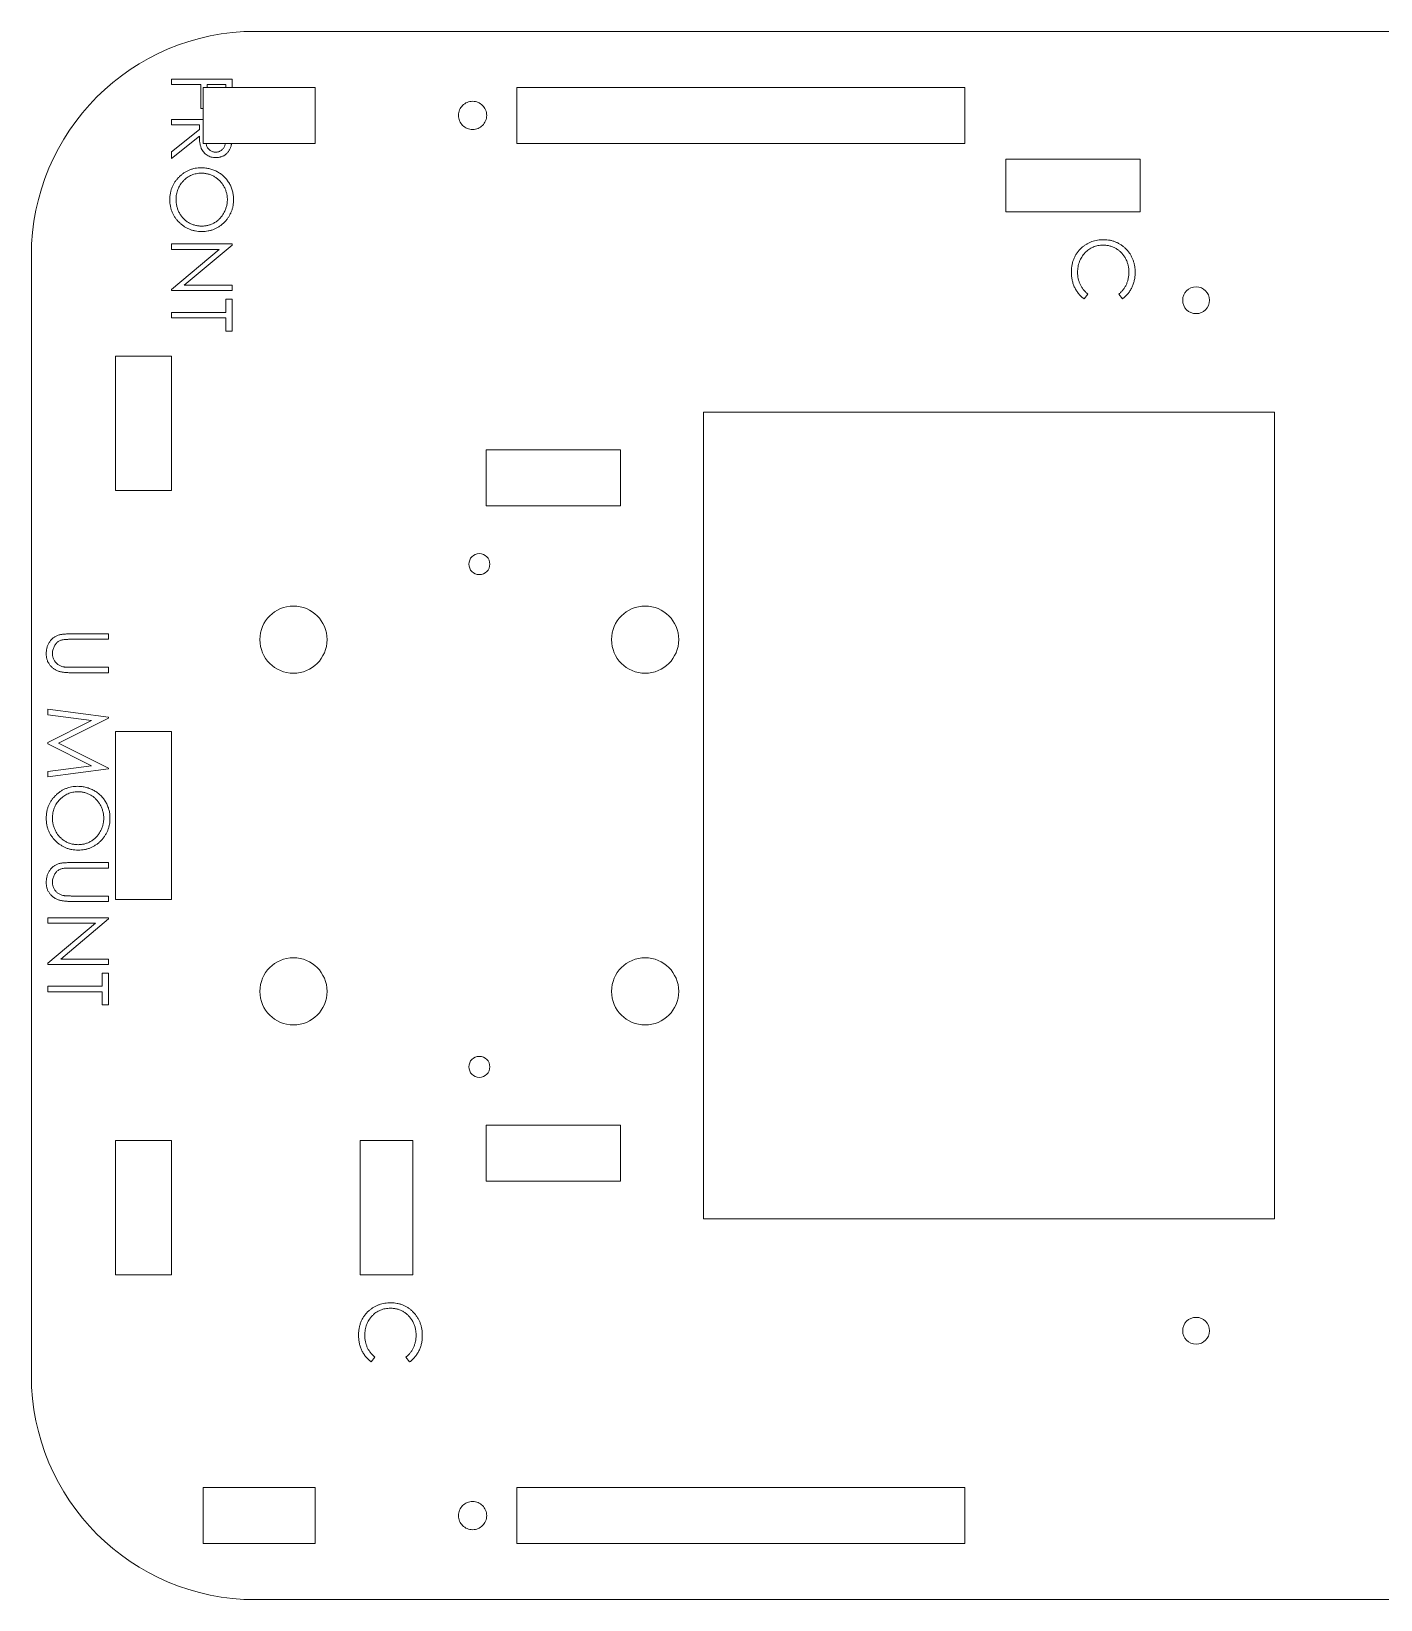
# Model space of a CAD drawing. Header units: inches. Extents: x -7.2 to 7.2, y -3.5 to 3.5.
# Drawn here: x -7.15 to -1.13, y -3.5 to 3.5 of the extents above; entities that cross this region are included whole.
import ezdxf

# ---------------------------------------------------------------- set-up
doc = ezdxf.new("R2010")
doc.units = ezdxf.units.IN
doc.header["$MEASUREMENT"] = 0
doc.linetypes.add('CENTERX2', pattern=[0.8, 0.5, -0.1, 0.1, -0.1])

msp = doc.modelspace()

# ---------------------------------------------------------------- linework, layer by layer
at = {"color": 1, "linetype": 'Continuous', "lineweight": 5}
for p, q in [((6.15, 3.5), (-6.15, 3.5)), ((-6.3833, 3.25), (-6.3833, 3)), ((-5.8833, 3.25), (-6.3833, 3.25)), ((-5.8833, 3), (-5.8833, 3.25)), ((-2.9833, 3.25), (-4.9833, 3.25)), ((-4.9833, 3), (-4.9833, 3.25)), ((-2.9833, 3.25), (-4.9833, 3.25)), ((-4.9833, 3.25), (-4.9833, 3)), ((-2.9833, 3), (-2.9833, 3.25)), ((-2.9833, 3), (-2.9833, 3.25)), ((-6.3833, 3), (-5.8833, 3)), ((-2.9833, 3), (-4.9833, 3)), ((-4.9833, 3), (-2.9833, 3)), ((-2.2, 2.93), (-2.8, 2.93)), ((-2.8, 2.93), (-2.8, 2.695)), ((-2.2, 2.695), (-2.2, 2.93)), ((-2.8, 2.695), (-2.2, 2.695)), ((-7.15, 2.5), (-7.15, -2.5)), ((-6.525, 2.05), (-6.775, 2.05)), ((-6.775, 2.05), (-6.775, 1.45)), ((-6.525, 1.45), (-6.525, 2.05)), ((-1.6, 1.8), (-4.15, 1.8)), ((-4.15, 1.8), (-4.15, -1.8)), ((-1.6, -1.8), (-1.6, 1.8)), ((-4.52, 1.632), (-5.12, 1.632)), ((-5.12, 1.632), (-5.12, 1.382)), ((-4.52, 1.382), (-4.52, 1.632)), ((-6.775, 1.45), (-6.525, 1.45)), ((-5.12, 1.382), (-4.52, 1.382)), ((-6.525, 0.375), (-6.775, 0.375)), ((-6.775, 0.375), (-6.775, -0.375)), ((-6.525, -0.375), (-6.525, 0.375)), ((-6.775, -0.375), (-6.525, -0.375)), ((-4.52, -1.382), (-5.12, -1.382)), ((-5.12, -1.382), (-5.12, -1.632)), ((-4.52, -1.632), (-4.52, -1.382)), ((-6.525, -1.45), (-6.775, -1.45)), ((-6.775, -1.45), (-6.775, -2.05)), ((-6.525, -2.05), (-6.525, -1.45)), ((-5.4474, -1.45), (-5.6824, -1.45)), ((-5.6824, -1.45), (-5.6824, -2.05)), ((-5.4474, -2.05), (-5.4474, -1.45)), ((-5.12, -1.632), (-4.52, -1.632)), ((-4.15, -1.8), (-1.6, -1.8)), ((-6.775, -2.05), (-6.525, -2.05)), ((-5.6824, -2.05), (-5.4474, -2.05)), ((-5.8833, -3), (-6.3833, -3)), ((-6.3833, -3), (-6.3833, -3.25)), ((-5.8833, -3.25), (-5.8833, -3)), ((-2.9833, -3), (-4.9833, -3)), ((-4.9833, -3.25), (-4.9833, -3)), ((-2.9833, -3), (-4.9833, -3)), ((-4.9833, -3), (-4.9833, -3.25)), ((-2.9833, -3.25), (-2.9833, -3)), ((-2.9833, -3.25), (-2.9833, -3)), ((-6.3833, -3.25), (-5.8833, -3.25)), ((-2.9833, -3.25), (-4.9833, -3.25)), ((-4.9833, -3.25), (-2.9833, -3.25)), ((-6.15, -3.5), (6.15, -3.5))]:
    msp.add_line(p, q, dxfattribs=at)
at = {"color": 2, "linetype": 'Continuous', "lineweight": 5}
for p, q in [((-6.525, 3.2871), (-6.2542, 3.2871)), ((-6.525, 3.2628), (-6.525, 3.2871)), ((-6.3931, 3.2628), (-6.525, 3.2628)), ((-6.3931, 3.1552), (-6.3931, 3.2628)), ((-6.3653, 3.2628), (-6.3653, 3.25)), ((-6.2819, 3.2628), (-6.3653, 3.2628)), ((-6.2819, 3.25), (-6.2819, 3.2628)), ((-6.2542, 3.2871), (-6.2542, 3.25)), ((-6.3833, 3.1552), (-6.3931, 3.1552)), ((-6.525, 3.1066), (-6.3833, 3.1066)), ((-6.525, 3.0823), (-6.525, 3.1066)), ((-6.4, 3.0823), (-6.525, 3.0823)), ((-6.4, 3.0625), (-6.4, 3.0823)), ((-6.525, 2.963), (-6.4, 3.0625)), ((-6.4, 3.0325), (-6.525, 2.933)), ((-6.525, 2.933), (-6.525, 2.963)), ((-6.525, 2.551), (-6.2542, 2.551)), ((-6.525, 2.5267), (-6.525, 2.551)), ((-6.525, 2.3482), (-6.3123, 2.5267)), ((-6.3123, 2.5267), (-6.525, 2.5267)), ((-6.2542, 2.5459), (-6.4673, 2.367)), ((-6.2542, 2.551), (-6.2542, 2.5459)), ((-6.525, 2.3427), (-6.525, 2.3482)), ((-6.2542, 2.3427), (-6.525, 2.3427)), ((-6.4673, 2.367), (-6.2542, 2.367)), ((-6.2542, 2.367), (-6.2542, 2.3427)), ((-2.434, 2.3274), (-2.4501, 2.3061)), ((-2.2789, 2.3061), (-2.2951, 2.3274)), ((-6.525, 2.2212), (-6.525, 2.2455)), ((-6.525, 2.2455), (-6.2819, 2.2455)), ((-6.2819, 2.3045), (-6.2542, 2.3045)), ((-6.2819, 2.2455), (-6.2819, 2.3045)), ((-6.2542, 2.3045), (-6.2542, 2.1621)), ((-6.2819, 2.2212), (-6.525, 2.2212)), ((-6.2819, 2.1621), (-6.2819, 2.2212)), ((-6.2542, 2.1621), (-6.2819, 2.1621)), ((-6.9695, 0.8108), (-6.8059, 0.8108)), ((-6.8059, 0.7865), (-6.9682, 0.7865)), ((-6.8059, 0.8108), (-6.8059, 0.7865)), ((-6.8059, 0.6372), (-6.9695, 0.6372)), ((-6.9682, 0.6615), (-6.8059, 0.6615)), ((-6.8059, 0.6615), (-6.8059, 0.6372)), ((-7.0767, 0.474), (-6.8059, 0.4382)), ((-7.0767, 0.4495), (-7.0767, 0.474)), ((-6.8814, 0.4236), (-7.0767, 0.4495)), ((-7.0767, 0.3255), (-6.8814, 0.4236)), ((-6.8059, 0.4347), (-7.0281, 0.3229)), ((-6.8059, 0.4382), (-6.8059, 0.4347)), ((-7.0767, 0.32), (-7.0767, 0.3255)), ((-6.8819, 0.2222), (-7.0767, 0.32)), ((-7.0281, 0.3229), (-6.8059, 0.2114)), ((-7.0767, 0.1963), (-6.8819, 0.2222)), ((-6.8059, 0.2114), (-6.8059, 0.2078)), ((-6.8059, 0.2078), (-7.0767, 0.1719)), ((-7.0767, 0.1719), (-7.0767, 0.1963)), ((-6.9695, -0.2101), (-6.8059, -0.2101)), ((-6.8059, -0.2344), (-6.9682, -0.2344)), ((-6.8059, -0.2101), (-6.8059, -0.2344)), ((-6.8059, -0.3837), (-6.9695, -0.3837)), ((-6.9682, -0.3594), (-6.8059, -0.3594)), ((-6.8059, -0.3594), (-6.8059, -0.3837)), ((-7.0767, -0.4566), (-6.8059, -0.4566)), ((-7.0767, -0.4809), (-7.0767, -0.4566)), ((-7.0767, -0.6594), (-6.8641, -0.4809)), ((-6.8641, -0.4809), (-7.0767, -0.4809)), ((-6.8059, -0.4617), (-7.0191, -0.6406)), ((-6.8059, -0.4566), (-6.8059, -0.4617)), ((-7.0767, -0.6649), (-7.0767, -0.6594)), ((-6.8059, -0.6649), (-7.0767, -0.6649)), ((-7.0191, -0.6406), (-6.8059, -0.6406)), ((-6.8059, -0.6406), (-6.8059, -0.6649)), ((-7.0767, -0.7865), (-7.0767, -0.7622)), ((-7.0767, -0.7622), (-6.8337, -0.7622)), ((-6.8337, -0.7031), (-6.8059, -0.7031)), ((-6.8337, -0.7622), (-6.8337, -0.7031)), ((-6.8059, -0.7031), (-6.8059, -0.8455)), ((-6.8337, -0.7865), (-7.0767, -0.7865)), ((-6.8337, -0.8455), (-6.8337, -0.7865)), ((-6.8059, -0.8455), (-6.8337, -0.8455)), ((-5.6164, -2.4176), (-5.6325, -2.4389)), ((-5.4612, -2.4389), (-5.4775, -2.4176))]:
    msp.add_line(p, q, dxfattribs=at)
at = {"color": 1, "linetype": 'CENTERX2', "lineweight": 5}
for centre in [(-5.1802, 3.125), (-5.1802, -3.125)]:
    msp.add_circle(centre, 0.063, dxfattribs=at)
at = {"color": 1, "linetype": 'Continuous', "lineweight": 5}
for centre, radius in [((-1.95, 2.3), 0.06), ((-5.15, 1.122), 0.0469), ((-5.98, 0.785), 0.15), ((-4.41, 0.785), 0.15), ((-5.98, -0.785), 0.15), ((-4.41, -0.785), 0.15), ((-5.15, -1.122), 0.0469), ((-1.95, -2.3), 0.06)]:
    msp.add_circle(centre, radius, dxfattribs=at)
for centre, start, end in [((-6.15, 2.5), 90, 180), ((-6.15, -2.5), 180, 270)]:
    msp.add_arc(centre, 1, start, end, dxfattribs=at)
at = {"color": 2, "linetype": 'Continuous', "lineweight": 5}
for points, knots in [([(-6.3266, 2.9364), (-6.3302, 2.9365), (-6.3372, 2.9368), (-6.3475, 2.9388), (-6.357, 2.9422), (-6.3658, 2.9469), (-6.3738, 2.9528), (-6.3808, 2.96), (-6.3867, 2.9683), (-6.3907, 2.976), (-6.3933, 2.9829), (-6.3951, 2.9886), (-6.3965, 2.9948), (-6.3978, 3.0014), (-6.3988, 3.0085), (-6.3995, 3.016), (-6.3999, 3.0241), (-6.4, 3.0296), (-6.4, 3.0325)], [0, 0, 0, 0, 0.078775, 0.153711, 0.226699, 0.299172, 0.371166, 0.442978, 0.516334, 0.592857, 0.63351, 0.676624, 0.722915, 0.771971, 0.823829, 0.879386, 0.937952, 1, 1, 1, 1]), ([(-6.3702, 3), (-6.3701, 2.9993), (-6.3696, 2.9972), (-6.3688, 2.9938), (-6.3673, 2.989), (-6.3648, 2.9835), (-6.3612, 2.9776), (-6.3566, 2.9726), (-6.3515, 2.9683), (-6.3458, 2.965), (-6.3396, 2.9625), (-6.3332, 2.961), (-6.3288, 2.9608), (-6.3265, 2.9607)], [0.3385286, 0.3385286, 0.3385286, 0.3385286, 0.3606554, 0.4050569, 0.4450695, 0.5187403, 0.589419, 0.6584147, 0.7275873, 0.7963372, 0.8631848, 0.9309544, 1, 1, 1, 1]), ([(-6.2579, 2.991), (-6.2583, 2.989), (-6.2593, 2.9851), (-6.2614, 2.9795), (-6.2637, 2.9741), (-6.2665, 2.969), (-6.2697, 2.9642), (-6.2733, 2.9596), (-6.2773, 2.9554), (-6.2817, 2.9515), (-6.2863, 2.948), (-6.2913, 2.9449), (-6.2966, 2.9422), (-6.3021, 2.9401), (-6.3078, 2.9384), (-6.3139, 2.9373), (-6.3201, 2.9365), (-6.3244, 2.9365), (-6.3266, 2.9364)], [0, 0, 0, 0, 0.064211, 0.127052, 0.188727, 0.249109, 0.309897, 0.370266, 0.430669, 0.492745, 0.554114, 0.615726, 0.676828, 0.738464, 0.801336, 0.865197, 0.931648, 1, 1, 1, 1]), ([(-6.3265, 2.9607), (-6.3244, 2.9608), (-6.32, 2.961), (-6.3137, 2.9625), (-6.3078, 2.965), (-6.3022, 2.9684), (-6.2971, 2.9726), (-6.2928, 2.9776), (-6.2892, 2.9831), (-6.2869, 2.9882), (-6.2855, 2.9928), (-6.2846, 2.9964), (-6.2841, 2.9989), (-6.284, 3)], [0, 0, 0, 0, 0.0688001, 0.1363367, 0.203757, 0.2727872, 0.3426223, 0.411089, 0.4792783, 0.5494031, 0.5877387, 0.6307249, 0.6672219, 0.6672219, 0.6672219, 0.6672219]), ([(-6.2563, 3), (-6.2565, 2.9985), (-6.2569, 2.9955), (-6.2576, 2.9925), (-6.2579, 2.991)], [0.8518086, 0.8518086, 0.8518086, 0.8518086, 0.9263724, 1, 1, 1, 1]), ([(-6.5319, 2.7485), (-6.5318, 2.7534), (-6.5316, 2.7631), (-6.5296, 2.7773), (-6.5264, 2.7909), (-6.5219, 2.804), (-6.516, 2.8164), (-6.5089, 2.8282), (-6.5004, 2.8395), (-6.4908, 2.85), (-6.4803, 2.8597), (-6.4692, 2.8682), (-6.4574, 2.8753), (-6.4451, 2.8811), (-6.4323, 2.8857), (-6.4189, 2.8889), (-6.405, 2.8909), (-6.3956, 2.8912), (-6.3908, 2.8913)], [0, 0, 0, 0, 0.065823, 0.129755, 0.192084, 0.253475, 0.314589, 0.376095, 0.438845, 0.50309, 0.56732, 0.629682, 0.690981, 0.751436, 0.811993, 0.873142, 0.935632, 1, 1, 1, 1]), ([(-6.3908, 2.8913), (-6.3876, 2.8912), (-6.3812, 2.8912), (-6.3716, 2.8902), (-6.3623, 2.8887), (-6.3531, 2.8867), (-6.3441, 2.884), (-6.3353, 2.8807), (-6.3267, 2.877), (-6.3183, 2.8725), (-6.3102, 2.8676), (-6.3025, 2.8623), (-6.2953, 2.8564), (-6.2885, 2.8502), (-6.2823, 2.8436), (-6.2764, 2.8365), (-6.2709, 2.829), (-6.266, 2.8211), (-6.2615, 2.8129), (-6.2578, 2.8045), (-6.2545, 2.7959), (-6.2519, 2.7872), (-6.2498, 2.7783), (-6.2483, 2.7693), (-6.2473, 2.76), (-6.2473, 2.7538), (-6.2472, 2.7507)], [0, 0, 0, 0, 0.043213, 0.085881, 0.128132, 0.170168, 0.211938, 0.253861, 0.29602, 0.338574, 0.38115, 0.422821, 0.464245, 0.505121, 0.54615, 0.587164, 0.628522, 0.670271, 0.71197, 0.753242, 0.794029, 0.83487, 0.875486, 0.916539, 0.958, 1, 1, 1, 1]), ([(-6.3907, 2.867), (-6.3946, 2.8669), (-6.4023, 2.8667), (-6.4136, 2.865), (-6.4244, 2.8624), (-6.4347, 2.8585), (-6.4447, 2.8537), (-6.4541, 2.8477), (-6.463, 2.8407), (-6.4714, 2.8326), (-6.4791, 2.8239), (-6.4858, 2.8146), (-6.4915, 2.8048), (-6.4961, 2.7946), (-6.4998, 2.784), (-6.5023, 2.7728), (-6.5039, 2.7613), (-6.5041, 2.7535), (-6.5042, 2.7495)], [0, 0, 0, 0, 0.064504, 0.126899, 0.187747, 0.24815, 0.308586, 0.369583, 0.431827, 0.49618, 0.560668, 0.623504, 0.68526, 0.746537, 0.808327, 0.870486, 0.934317, 1, 1, 1, 1]), ([(-6.275, 2.7495), (-6.275, 2.752), (-6.2751, 2.7572), (-6.2759, 2.7648), (-6.2771, 2.7723), (-6.2788, 2.7797), (-6.281, 2.7869), (-6.2837, 2.7941), (-6.2868, 2.8012), (-6.2905, 2.8082), (-6.2944, 2.8149), (-6.2988, 2.8213), (-6.3036, 2.8272), (-6.3086, 2.8329), (-6.314, 2.8381), (-6.3197, 2.843), (-6.3258, 2.8474), (-6.3322, 2.8515), (-6.3388, 2.8551), (-6.3456, 2.8583), (-6.3527, 2.861), (-6.36, 2.8631), (-6.3674, 2.8649), (-6.375, 2.8661), (-6.3827, 2.8669), (-6.388, 2.867), (-6.3907, 2.867)], [0, 0, 0, 0, 0.042024, 0.083647, 0.124987, 0.166252, 0.207707, 0.24936, 0.291742, 0.334482, 0.3772, 0.419541, 0.46103, 0.502083, 0.542879, 0.58379, 0.624854, 0.666216, 0.707392, 0.74855, 0.789649, 0.830735, 0.872067, 0.913991, 0.956497, 1, 1, 1, 1]), ([(-6.3895, 2.6066), (-6.3943, 2.6067), (-6.4039, 2.6069), (-6.418, 2.6089), (-6.4316, 2.6121), (-6.4446, 2.6167), (-6.457, 2.6225), (-6.4688, 2.6297), (-6.4801, 2.638), (-6.4906, 2.6477), (-6.5003, 2.6581), (-6.5088, 2.6694), (-6.516, 2.6812), (-6.5218, 2.6936), (-6.5264, 2.7065), (-6.5296, 2.72), (-6.5316, 2.734), (-6.5318, 2.7436), (-6.5319, 2.7485)], [0, 0, 0, 0, 0.065222, 0.128561, 0.190309, 0.251362, 0.312368, 0.373766, 0.436259, 0.500391, 0.564507, 0.626952, 0.688475, 0.749261, 0.810167, 0.871679, 0.934778, 1, 1, 1, 1]), ([(-6.5042, 2.7495), (-6.5041, 2.7468), (-6.5041, 2.7415), (-6.5033, 2.7336), (-6.5021, 2.7258), (-6.5004, 2.7182), (-6.4983, 2.7108), (-6.4958, 2.7035), (-6.4927, 2.6964), (-6.4892, 2.6894), (-6.4852, 2.6827), (-6.4809, 2.6764), (-6.4763, 2.6704), (-6.4712, 2.6648), (-6.4659, 2.6595), (-6.4602, 2.6548), (-6.4542, 2.6503), (-6.4478, 2.6463), (-6.4411, 2.6426), (-6.4343, 2.6395), (-6.4272, 2.6368), (-6.42, 2.6346), (-6.4126, 2.6329), (-6.4051, 2.6318), (-6.3973, 2.631), (-6.3921, 2.6309), (-6.3894, 2.6309)], [0, 0, 0, 0, 0.0436344, 0.0865402, 0.1291809, 0.1714411, 0.2134218, 0.255273, 0.2973777, 0.3399502, 0.382358, 0.4237207, 0.4648719, 0.5055741, 0.5460055, 0.5863821, 0.6270545, 0.6682615, 0.7095412, 0.7504213, 0.7910904, 0.8320225, 0.8731324, 0.9146084, 0.9569548, 1, 1, 1, 1]), ([(-6.2472, 2.7507), (-6.2473, 2.7457), (-6.2476, 2.7358), (-6.2495, 2.7213), (-6.2528, 2.7075), (-6.2572, 2.6942), (-6.2631, 2.6817), (-6.2702, 2.6697), (-6.2786, 2.6584), (-6.2882, 2.6478), (-6.2987, 2.6381), (-6.3099, 2.6297), (-6.3217, 2.6225), (-6.3341, 2.6167), (-6.3471, 2.6121), (-6.3607, 2.6089), (-6.3749, 2.6069), (-6.3846, 2.6067), (-6.3895, 2.6066)], [0, 0, 0, 0, 0.066568, 0.130745, 0.193406, 0.254981, 0.316103, 0.377249, 0.439386, 0.503132, 0.566684, 0.628244, 0.689101, 0.749353, 0.810176, 0.871614, 0.934871, 1, 1, 1, 1]), ([(-6.3894, 2.6309), (-6.3868, 2.6309), (-6.3816, 2.631), (-6.3739, 2.6318), (-6.3664, 2.633), (-6.359, 2.6346), (-6.3519, 2.6368), (-6.345, 2.6395), (-6.3383, 2.6426), (-6.3317, 2.6463), (-6.3254, 2.6503), (-6.3194, 2.6548), (-6.3138, 2.6597), (-6.3084, 2.6649), (-6.3034, 2.6706), (-6.2988, 2.6766), (-6.2944, 2.6831), (-6.2905, 2.6899), (-6.2868, 2.6969), (-6.2837, 2.7041), (-6.281, 2.7114), (-6.2788, 2.7188), (-6.2771, 2.7263), (-6.2759, 2.734), (-6.2751, 2.7417), (-6.275, 2.7469), (-6.275, 2.7495)], [0, 0, 0, 0, 0.042915, 0.08513, 0.126474, 0.167454, 0.207977, 0.248251, 0.288752, 0.329672, 0.370539, 0.411131, 0.451821, 0.492409, 0.533489, 0.575266, 0.617444, 0.660675, 0.703944, 0.746872, 0.789084, 0.831392, 0.873237, 0.915165, 0.95738, 1, 1, 1, 1]), ([(-2.5069, 2.4239), (-2.5069, 2.4269), (-2.5069, 2.4326), (-2.5062, 2.4411), (-2.5053, 2.4494), (-2.504, 2.4574), (-2.5024, 2.4653), (-2.5003, 2.4728), (-2.498, 2.4802), (-2.4952, 2.4873), (-2.4921, 2.4942), (-2.4885, 2.5008), (-2.4846, 2.5072), (-2.4804, 2.5134), (-2.4757, 2.5193), (-2.4707, 2.525), (-2.4654, 2.5305), (-2.4615, 2.5339), (-2.4596, 2.5357)], [0, 0, 0, 0, 0.069663, 0.13775, 0.203917, 0.26878, 0.332414, 0.394754, 0.45618, 0.516996, 0.577396, 0.637198, 0.696999, 0.756756, 0.816554, 0.876948, 0.938132, 1, 1, 1, 1]), ([(-2.3649, 2.5457), (-2.3689, 2.5456), (-2.3767, 2.5454), (-2.3882, 2.5437), (-2.3993, 2.5411), (-2.4097, 2.5372), (-2.4198, 2.5324), (-2.4292, 2.5264), (-2.4383, 2.5194), (-2.4466, 2.5113), (-2.4542, 2.5024), (-2.4609, 2.4929), (-2.4665, 2.4828), (-2.4712, 2.4722), (-2.4748, 2.461), (-2.4773, 2.4492), (-2.4789, 2.4368), (-2.4791, 2.4284), (-2.4792, 2.4241)], [0, 0, 0, 0, 0.064323, 0.12629, 0.186726, 0.246146, 0.305576, 0.365429, 0.426326, 0.48884, 0.551725, 0.613919, 0.675484, 0.737334, 0.800229, 0.864502, 0.931041, 1, 1, 1, 1]), ([(-2.4596, 2.5357), (-2.4562, 2.5384), (-2.4495, 2.5439), (-2.4387, 2.5508), (-2.4273, 2.5568), (-2.4155, 2.5616), (-2.4031, 2.5654), (-2.3902, 2.568), (-2.3768, 2.5697), (-2.3676, 2.5699), (-2.363, 2.57)], [0, 0, 0, 0, 0.1243285, 0.247156, 0.3687797, 0.4907339, 0.6136138, 0.7389576, 0.8673106, 1, 1, 1, 1]), ([(-2.25, 2.4258), (-2.25, 2.4285), (-2.2501, 2.4339), (-2.2509, 2.4419), (-2.2521, 2.4498), (-2.2538, 2.4575), (-2.256, 2.4651), (-2.2585, 2.4725), (-2.2617, 2.4797), (-2.2653, 2.4868), (-2.2693, 2.4936), (-2.2736, 2.5), (-2.2783, 2.5061), (-2.2833, 2.5117), (-2.2886, 2.5169), (-2.2943, 2.5218), (-2.3003, 2.5262), (-2.3066, 2.5303), (-2.3132, 2.5339), (-2.3199, 2.5371), (-2.3269, 2.5398), (-2.3341, 2.5419), (-2.3415, 2.5436), (-2.3491, 2.5448), (-2.3569, 2.5456), (-2.3622, 2.5457), (-2.3649, 2.5457)], [0, 0, 0, 0, 0.043958, 0.087509, 0.130473, 0.173052, 0.215425, 0.257675, 0.300181, 0.343153, 0.38596, 0.427724, 0.468859, 0.509536, 0.549725, 0.589825, 0.630254, 0.67072, 0.711239, 0.751608, 0.791759, 0.832446, 0.873309, 0.914536, 0.95692, 1, 1, 1, 1]), ([(-2.363, 2.57), (-2.3581, 2.5699), (-2.3486, 2.5696), (-2.3345, 2.5676), (-2.321, 2.5644), (-2.3081, 2.5599), (-2.2959, 2.554), (-2.2842, 2.5468), (-2.2731, 2.5383), (-2.2627, 2.5286), (-2.2532, 2.5179), (-2.2449, 2.5065), (-2.2379, 2.4944), (-2.2321, 2.4817), (-2.2277, 2.4682), (-2.2245, 2.4542), (-2.2226, 2.4394), (-2.2223, 2.4294), (-2.2222, 2.4243)], [0, 0, 0, 0, 0.064556, 0.127011, 0.18795, 0.247928, 0.307764, 0.368249, 0.429483, 0.492755, 0.556268, 0.618226, 0.679663, 0.741252, 0.80342, 0.866819, 0.93233, 1, 1, 1, 1]), ([(-2.4501, 2.3061), (-2.4523, 2.3078), (-2.4568, 2.3112), (-2.463, 2.3168), (-2.4688, 2.3226), (-2.4742, 2.3288), (-2.4794, 2.3352), (-2.484, 2.342), (-2.4883, 2.3491), (-2.4922, 2.3564), (-2.4957, 2.3641), (-2.4987, 2.372), (-2.5012, 2.3801), (-2.5033, 2.3885), (-2.505, 2.397), (-2.5061, 2.4058), (-2.5068, 2.4148), (-2.5069, 2.4209), (-2.5069, 2.4239)], [0, 0, 0, 0, 0.061672, 0.123049, 0.183469, 0.243719, 0.304269, 0.364851, 0.425591, 0.487034, 0.548861, 0.611156, 0.673539, 0.73697, 0.800792, 0.866017, 0.932103, 1, 1, 1, 1]), ([(-2.4792, 2.4241), (-2.479, 2.4194), (-2.4788, 2.4101), (-2.4766, 2.3964), (-2.4731, 2.3834), (-2.4681, 2.3709), (-2.4617, 2.359), (-2.4539, 2.3478), (-2.4447, 2.3371), (-2.4376, 2.3307), (-2.434, 2.3274)], [0, 0, 0, 0, 0.128515, 0.252949, 0.374755, 0.49594, 0.617181, 0.740909, 0.867811, 1, 1, 1, 1]), ([(-2.2951, 2.3274), (-2.2933, 2.3289), (-2.2897, 2.3319), (-2.2847, 2.3368), (-2.28, 2.3418), (-2.2755, 2.3471), (-2.2716, 2.3526), (-2.2678, 2.3583), (-2.2645, 2.3643), (-2.2604, 2.3726), (-2.2562, 2.3834), (-2.2526, 2.397), (-2.2504, 2.4112), (-2.2501, 2.4209), (-2.25, 2.4258)], [0, 0, 0, 0, 0.063163, 0.125475, 0.187121, 0.248294, 0.309295, 0.36985, 0.430973, 0.492456, 0.616148, 0.740844, 0.868183, 1, 1, 1, 1]), ([(-2.2222, 2.4243), (-2.2223, 2.4212), (-2.2223, 2.415), (-2.2231, 2.4059), (-2.2243, 2.397), (-2.2259, 2.3884), (-2.2279, 2.3799), (-2.2305, 2.3717), (-2.2336, 2.3638), (-2.237, 2.356), (-2.241, 2.3486), (-2.2452, 2.3415), (-2.2499, 2.3347), (-2.2549, 2.3283), (-2.2604, 2.3222), (-2.2661, 2.3164), (-2.2723, 2.3111), (-2.2767, 2.3078), (-2.2789, 2.3061)], [0, 0, 0, 0, 0.068544, 0.135676, 0.201205, 0.265669, 0.329637, 0.392763, 0.455062, 0.517479, 0.579139, 0.640086, 0.700207, 0.759818, 0.819637, 0.879361, 0.939515, 1, 1, 1, 1]), ([(-7.0837, 0.7213), (-7.0836, 0.7239), (-7.0835, 0.729), (-7.0828, 0.7365), (-7.0815, 0.7438), (-7.0799, 0.7508), (-7.0776, 0.7574), (-7.075, 0.7638), (-7.0718, 0.7699), (-7.0682, 0.7757), (-7.0641, 0.7811), (-7.0597, 0.7861), (-7.055, 0.7906), (-7.0499, 0.7946), (-7.0445, 0.7982), (-7.0389, 0.8012), (-7.0328, 0.8039), (-7.0287, 0.8052), (-7.0266, 0.8059)], [0, 0, 0, 0, 0.071175, 0.139644, 0.206317, 0.271373, 0.335418, 0.398076, 0.460608, 0.52297, 0.584716, 0.644895, 0.704291, 0.762998, 0.821087, 0.880104, 0.939388, 1, 1, 1, 1]), ([(-7.0042, 0.7854), (-7.0067, 0.785), (-7.0117, 0.7842), (-7.0187, 0.7822), (-7.0251, 0.7794), (-7.0309, 0.7761), (-7.0361, 0.7718), (-7.0409, 0.7666), (-7.045, 0.7604), (-7.0489, 0.7534), (-7.0519, 0.7458), (-7.0543, 0.7382), (-7.0557, 0.7304), (-7.0558, 0.7252), (-7.0559, 0.7227)], [0, 0, 0, 0, 0.086327, 0.16779, 0.244467, 0.318486, 0.392246, 0.469994, 0.553842, 0.64429, 0.736838, 0.826144, 0.913667, 1, 1, 1, 1]), ([(-7.0266, 0.8059), (-7.0251, 0.8063), (-7.022, 0.8072), (-7.0168, 0.8081), (-7.0109, 0.8089), (-7.0041, 0.8097), (-6.9966, 0.8101), (-6.9883, 0.8105), (-6.9791, 0.8108), (-6.9728, 0.8108), (-6.9695, 0.8108)], [0, 0, 0, 0, 0.07813, 0.169465, 0.274335, 0.39211, 0.523687, 0.668365, 0.827132, 1, 1, 1, 1]), ([(-6.9682, 0.7865), (-6.9705, 0.7865), (-6.9748, 0.7865), (-6.981, 0.7864), (-6.9866, 0.7863), (-6.9914, 0.7862), (-6.9956, 0.786), (-6.9991, 0.7859), (-7.0019, 0.7857), (-7.0035, 0.7855), (-7.0042, 0.7854)], [0, 0, 0, 0, 0.191079, 0.362605, 0.516099, 0.650038, 0.765977, 0.862374, 0.940842, 1, 1, 1, 1]), ([(-6.9695, 0.6372), (-6.9724, 0.6372), (-6.9782, 0.6372), (-6.9866, 0.6375), (-6.9946, 0.6381), (-7.0022, 0.6389), (-7.0093, 0.6397), (-7.016, 0.641), (-7.0223, 0.6423), (-7.0281, 0.6439), (-7.0337, 0.6459), (-7.039, 0.6482), (-7.0442, 0.651), (-7.0492, 0.6543), (-7.054, 0.6579), (-7.0586, 0.662), (-7.063, 0.6665), (-7.0672, 0.6714), (-7.0711, 0.6766), (-7.0744, 0.6822), (-7.0773, 0.6881), (-7.0797, 0.6942), (-7.0815, 0.7006), (-7.0828, 0.7073), (-7.0835, 0.7142), (-7.0836, 0.7189), (-7.0837, 0.7213)], [0, 0, 0, 0, 0.054849, 0.10704, 0.156951, 0.203957, 0.248404, 0.290446, 0.330373, 0.367763, 0.403841, 0.439849, 0.476289, 0.51278, 0.550262, 0.588152, 0.62741, 0.667737, 0.708183, 0.748633, 0.78881, 0.829491, 0.870394, 0.912229, 0.955554, 1, 1, 1, 1]), ([(-7.0559, 0.7227), (-7.0558, 0.7204), (-7.0557, 0.716), (-7.0546, 0.7095), (-7.0528, 0.7031), (-7.0504, 0.6969), (-7.0472, 0.691), (-7.0436, 0.6856), (-7.0394, 0.6806), (-7.0346, 0.6762), (-7.0293, 0.6723), (-7.0234, 0.669), (-7.017, 0.6663), (-7.0125, 0.6649), (-7.0102, 0.6642)], [0, 0, 0, 0, 0.082876, 0.165273, 0.247718, 0.331469, 0.415206, 0.496278, 0.577562, 0.658179, 0.739704, 0.823824, 0.909492, 1, 1, 1, 1]), ([(-7.0102, 0.6642), (-7.0093, 0.664), (-7.0071, 0.6635), (-7.0035, 0.663), (-6.9993, 0.6625), (-6.9944, 0.6621), (-6.9888, 0.6618), (-6.9825, 0.6616), (-6.9756, 0.6615), (-6.9707, 0.6615), (-6.9682, 0.6615)], [0, 0, 0, 0, 0.069835, 0.155621, 0.257802, 0.373811, 0.506402, 0.655564, 0.820079, 1, 1, 1, 1]), ([(-7.0837, -0.0126), (-7.0836, -0.0077), (-7.0833, 0.002), (-7.0813, 0.0162), (-7.0781, 0.0298), (-7.0736, 0.0429), (-7.0678, 0.0553), (-7.0606, 0.0672), (-7.0522, 0.0784), (-7.0426, 0.089), (-7.0321, 0.0986), (-7.0209, 0.1071), (-7.0091, 0.1142), (-6.9969, 0.1201), (-6.9841, 0.1247), (-6.9707, 0.1278), (-6.9568, 0.1299), (-6.9473, 0.1301), (-6.9425, 0.1302)], [0, 0, 0, 0, 0.065823, 0.129755, 0.192084, 0.253475, 0.314589, 0.376095, 0.438845, 0.50309, 0.56732, 0.629682, 0.690981, 0.751436, 0.811993, 0.873142, 0.935632, 1, 1, 1, 1]), ([(-6.9424, 0.1059), (-6.9463, 0.1058), (-6.954, 0.1056), (-6.9653, 0.1039), (-6.9761, 0.1013), (-6.9865, 0.0974), (-6.9964, 0.0926), (-7.0058, 0.0867), (-7.0148, 0.0796), (-7.0232, 0.0716), (-7.0308, 0.0628), (-7.0375, 0.0535), (-7.0432, 0.0437), (-7.0478, 0.0335), (-7.0515, 0.0229), (-7.054, 0.0118), (-7.0557, 0.0002), (-7.0558, -0.0076), (-7.0559, -0.0116)], [0, 0, 0, 0, 0.064504, 0.126899, 0.187747, 0.24815, 0.308586, 0.369583, 0.431827, 0.49618, 0.560668, 0.623504, 0.68526, 0.746537, 0.808327, 0.870486, 0.934317, 1, 1, 1, 1]), ([(-6.9425, 0.1302), (-6.9393, 0.1302), (-6.9329, 0.1301), (-6.9234, 0.1291), (-6.914, 0.1277), (-6.9049, 0.1256), (-6.8959, 0.1229), (-6.8871, 0.1196), (-6.8784, 0.1159), (-6.87, 0.1114), (-6.862, 0.1065), (-6.8542, 0.1012), (-6.8471, 0.0954), (-6.8403, 0.0892), (-6.834, 0.0825), (-6.8281, 0.0754), (-6.8227, 0.0679), (-6.8178, 0.06), (-6.8133, 0.0518), (-6.8095, 0.0434), (-6.8062, 0.0349), (-6.8036, 0.0261), (-6.8015, 0.0172), (-6.8001, 0.0082), (-6.7991, -0.0011), (-6.799, -0.0073), (-6.799, -0.0104)], [0, 0, 0, 0, 0.043213, 0.085881, 0.128132, 0.170168, 0.211938, 0.253861, 0.29602, 0.338574, 0.38115, 0.422821, 0.464245, 0.505121, 0.54615, 0.587164, 0.628522, 0.670271, 0.71197, 0.753242, 0.794029, 0.83487, 0.875486, 0.916539, 0.958, 1, 1, 1, 1]), ([(-6.8267, -0.0116), (-6.8268, -0.009), (-6.8268, -0.0039), (-6.8277, 0.0037), (-6.8288, 0.0112), (-6.8305, 0.0186), (-6.8328, 0.0259), (-6.8354, 0.0331), (-6.8386, 0.0402), (-6.8422, 0.0471), (-6.8462, 0.0538), (-6.8506, 0.0602), (-6.8553, 0.0662), (-6.8604, 0.0718), (-6.8658, 0.077), (-6.8714, 0.0819), (-6.8776, 0.0863), (-6.8839, 0.0904), (-6.8906, 0.094), (-6.8974, 0.0973), (-6.9045, 0.0999), (-6.9117, 0.1021), (-6.9191, 0.1039), (-6.9267, 0.105), (-6.9345, 0.1058), (-6.9398, 0.1059), (-6.9424, 0.1059)], [0, 0, 0, 0, 0.042024, 0.083647, 0.124987, 0.166252, 0.207707, 0.24936, 0.291742, 0.334482, 0.3772, 0.419541, 0.46103, 0.502083, 0.542879, 0.58379, 0.624854, 0.666216, 0.707392, 0.74855, 0.789649, 0.830735, 0.872067, 0.913991, 0.956497, 1, 1, 1, 1]), ([(-6.9412, -0.1545), (-6.9461, -0.1544), (-6.9557, -0.1542), (-6.9698, -0.1521), (-6.9833, -0.149), (-6.9963, -0.1444), (-7.0087, -0.1386), (-7.0206, -0.1314), (-7.0319, -0.123), (-7.0424, -0.1134), (-7.0521, -0.103), (-7.0605, -0.0917), (-7.0677, -0.0799), (-7.0735, -0.0675), (-7.0781, -0.0546), (-7.0813, -0.0411), (-7.0833, -0.027), (-7.0836, -0.0175), (-7.0837, -0.0126)], [0, 0, 0, 0, 0.0652225, 0.128561, 0.1903086, 0.2513624, 0.3123682, 0.3737656, 0.4362592, 0.5003909, 0.5645069, 0.6269518, 0.6884747, 0.7492613, 0.8101669, 0.8716789, 0.9347775, 1, 1, 1, 1]), ([(-7.0559, -0.0116), (-7.0559, -0.0143), (-7.0558, -0.0196), (-7.0551, -0.0275), (-7.0539, -0.0353), (-7.0522, -0.0429), (-7.0501, -0.0503), (-7.0475, -0.0576), (-7.0444, -0.0647), (-7.0409, -0.0717), (-7.037, -0.0784), (-7.0327, -0.0847), (-7.028, -0.0907), (-7.023, -0.0963), (-7.0177, -0.1015), (-7.0119, -0.1063), (-7.0059, -0.1108), (-6.9995, -0.1148), (-6.9929, -0.1184), (-6.986, -0.1216), (-6.979, -0.1243), (-6.9718, -0.1264), (-6.9644, -0.1281), (-6.9568, -0.1293), (-6.949, -0.1301), (-6.9438, -0.1302), (-6.9412, -0.1302)], [0, 0, 0, 0, 0.043634, 0.08654, 0.129181, 0.171441, 0.213422, 0.255273, 0.297378, 0.33995, 0.382358, 0.423721, 0.464872, 0.505574, 0.546006, 0.586382, 0.627054, 0.668262, 0.709541, 0.750421, 0.79109, 0.832022, 0.873132, 0.914608, 0.956955, 1, 1, 1, 1]), ([(-6.799, -0.0104), (-6.7991, -0.0154), (-6.7993, -0.0253), (-6.8013, -0.0398), (-6.8046, -0.0536), (-6.809, -0.0669), (-6.8148, -0.0794), (-6.8219, -0.0914), (-6.8303, -0.1027), (-6.8399, -0.1133), (-6.8504, -0.123), (-6.8616, -0.1314), (-6.8734, -0.1385), (-6.8858, -0.1444), (-6.8988, -0.149), (-6.9125, -0.1521), (-6.9266, -0.1542), (-6.9363, -0.1544), (-6.9412, -0.1545)], [0, 0, 0, 0, 0.066568, 0.130745, 0.193406, 0.254981, 0.316103, 0.377249, 0.439386, 0.503132, 0.566684, 0.628244, 0.689101, 0.749353, 0.810176, 0.871614, 0.934871, 1, 1, 1, 1]), ([(-6.9412, -0.1302), (-6.9385, -0.1302), (-6.9333, -0.1301), (-6.9256, -0.1293), (-6.9181, -0.1281), (-6.9108, -0.1264), (-6.9037, -0.1243), (-6.8967, -0.1216), (-6.89, -0.1184), (-6.8835, -0.1148), (-6.8772, -0.1108), (-6.8712, -0.1063), (-6.8655, -0.1014), (-6.8602, -0.0962), (-6.8552, -0.0905), (-6.8505, -0.0844), (-6.8462, -0.078), (-6.8422, -0.0712), (-6.8386, -0.0642), (-6.8354, -0.057), (-6.8327, -0.0497), (-6.8305, -0.0423), (-6.8288, -0.0347), (-6.8277, -0.0271), (-6.8268, -0.0194), (-6.8268, -0.0142), (-6.8267, -0.0116)], [0, 0, 0, 0, 0.042915, 0.08513, 0.126474, 0.167454, 0.207977, 0.248251, 0.288752, 0.329672, 0.370539, 0.411131, 0.451821, 0.492409, 0.533489, 0.575266, 0.617444, 0.660675, 0.703944, 0.746872, 0.789084, 0.831392, 0.873237, 0.915165, 0.95738, 1, 1, 1, 1]), ([(-7.0837, -0.2995), (-7.0836, -0.2969), (-7.0835, -0.2918), (-7.0828, -0.2843), (-7.0815, -0.2771), (-7.0799, -0.2701), (-7.0776, -0.2634), (-7.075, -0.257), (-7.0718, -0.2509), (-7.0682, -0.2451), (-7.0641, -0.2397), (-7.0597, -0.2348), (-7.055, -0.2302), (-7.0499, -0.2262), (-7.0445, -0.2227), (-7.0389, -0.2196), (-7.0328, -0.2169), (-7.0287, -0.2156), (-7.0266, -0.2149)], [0, 0, 0, 0, 0.071175, 0.139644, 0.206317, 0.271373, 0.335418, 0.398076, 0.460608, 0.52297, 0.584716, 0.644895, 0.704291, 0.762998, 0.821087, 0.880104, 0.939388, 1, 1, 1, 1]), ([(-7.0042, -0.2355), (-7.0067, -0.2359), (-7.0117, -0.2366), (-7.0187, -0.2386), (-7.0251, -0.2414), (-7.0309, -0.2447), (-7.0361, -0.2491), (-7.0409, -0.2542), (-7.045, -0.2605), (-7.0489, -0.2675), (-7.0519, -0.275), (-7.0543, -0.2827), (-7.0557, -0.2904), (-7.0558, -0.2956), (-7.0559, -0.2982)], [0, 0, 0, 0, 0.086327, 0.16779, 0.244467, 0.318486, 0.392246, 0.469994, 0.553842, 0.64429, 0.736838, 0.826144, 0.913667, 1, 1, 1, 1]), ([(-7.0266, -0.2149), (-7.0251, -0.2145), (-7.022, -0.2136), (-7.0168, -0.2127), (-7.0109, -0.2119), (-7.0041, -0.2112), (-6.9966, -0.2107), (-6.9883, -0.2104), (-6.9791, -0.2101), (-6.9728, -0.2101), (-6.9695, -0.2101)], [0, 0, 0, 0, 0.07813, 0.169465, 0.274335, 0.39211, 0.523687, 0.668365, 0.827132, 1, 1, 1, 1]), ([(-6.9682, -0.2344), (-6.9705, -0.2344), (-6.9748, -0.2344), (-6.981, -0.2344), (-6.9866, -0.2345), (-6.9914, -0.2346), (-6.9956, -0.2348), (-6.9991, -0.2349), (-7.0019, -0.2351), (-7.0035, -0.2354), (-7.0042, -0.2355)], [0, 0, 0, 0, 0.191079, 0.362605, 0.516099, 0.650038, 0.765977, 0.862374, 0.940842, 1, 1, 1, 1]), ([(-6.9695, -0.3837), (-6.9724, -0.3837), (-6.9782, -0.3836), (-6.9866, -0.3833), (-6.9946, -0.3828), (-7.0022, -0.382), (-7.0093, -0.3811), (-7.016, -0.3799), (-7.0223, -0.3786), (-7.0281, -0.3769), (-7.0337, -0.375), (-7.039, -0.3726), (-7.0442, -0.3698), (-7.0492, -0.3666), (-7.054, -0.363), (-7.0586, -0.3588), (-7.063, -0.3543), (-7.0672, -0.3494), (-7.0711, -0.3442), (-7.0744, -0.3386), (-7.0773, -0.3328), (-7.0797, -0.3266), (-7.0815, -0.3202), (-7.0828, -0.3136), (-7.0835, -0.3066), (-7.0836, -0.3019), (-7.0837, -0.2995)], [0, 0, 0, 0, 0.054849, 0.10704, 0.156951, 0.203957, 0.248404, 0.290446, 0.330373, 0.367763, 0.403841, 0.439849, 0.476289, 0.51278, 0.550262, 0.588152, 0.62741, 0.667737, 0.708183, 0.748633, 0.78881, 0.829491, 0.870394, 0.912229, 0.955554, 1, 1, 1, 1]), ([(-7.0559, -0.2982), (-7.0558, -0.3004), (-7.0557, -0.3048), (-7.0546, -0.3113), (-7.0528, -0.3177), (-7.0504, -0.324), (-7.0472, -0.3298), (-7.0436, -0.3353), (-7.0394, -0.3402), (-7.0346, -0.3446), (-7.0293, -0.3485), (-7.0234, -0.3518), (-7.017, -0.3546), (-7.0125, -0.3559), (-7.0102, -0.3566)], [0, 0, 0, 0, 0.082876, 0.165273, 0.247718, 0.331469, 0.415206, 0.496278, 0.577562, 0.658179, 0.739704, 0.823824, 0.909492, 1, 1, 1, 1]), ([(-7.0102, -0.3566), (-7.0093, -0.3568), (-7.0071, -0.3574), (-7.0035, -0.3578), (-6.9993, -0.3583), (-6.9944, -0.3587), (-6.9888, -0.359), (-6.9825, -0.3592), (-6.9756, -0.3593), (-6.9707, -0.3594), (-6.9682, -0.3594)], [0, 0, 0, 0, 0.069835, 0.155621, 0.257802, 0.373811, 0.506402, 0.655564, 0.820079, 1, 1, 1, 1]), ([(-5.6893, -2.3211), (-5.6893, -2.3181), (-5.6892, -2.3124), (-5.6886, -2.3039), (-5.6877, -2.2956), (-5.6864, -2.2876), (-5.6848, -2.2797), (-5.6827, -2.2722), (-5.6803, -2.2648), (-5.6775, -2.2577), (-5.6744, -2.2508), (-5.6709, -2.2442), (-5.6669, -2.2378), (-5.6627, -2.2316), (-5.6581, -2.2257), (-5.6531, -2.22), (-5.6477, -2.2145), (-5.6439, -2.2111), (-5.6419, -2.2093)], [0, 0, 0, 0, 0.069663, 0.13775, 0.203917, 0.26878, 0.332414, 0.394754, 0.45618, 0.516996, 0.577396, 0.637198, 0.696999, 0.756756, 0.816554, 0.876948, 0.938132, 1, 1, 1, 1]), ([(-5.5472, -2.1993), (-5.5512, -2.1994), (-5.5591, -2.1996), (-5.5706, -2.2013), (-5.5816, -2.2039), (-5.5921, -2.2078), (-5.6021, -2.2126), (-5.6116, -2.2186), (-5.6206, -2.2256), (-5.629, -2.2337), (-5.6366, -2.2426), (-5.6433, -2.2521), (-5.6489, -2.2622), (-5.6535, -2.2728), (-5.6571, -2.284), (-5.6596, -2.2958), (-5.6613, -2.3082), (-5.6614, -2.3166), (-5.6615, -2.3209)], [0, 0, 0, 0, 0.064323, 0.12629, 0.186726, 0.246146, 0.305576, 0.365429, 0.426326, 0.48884, 0.551725, 0.613919, 0.675484, 0.737334, 0.800229, 0.864502, 0.931041, 1, 1, 1, 1]), ([(-5.6419, -2.2093), (-5.6386, -2.2066), (-5.6319, -2.2011), (-5.621, -2.1942), (-5.6097, -2.1882), (-5.5978, -2.1834), (-5.5854, -2.1796), (-5.5725, -2.177), (-5.5591, -2.1753), (-5.55, -2.1751), (-5.5454, -2.175)], [0, 0, 0, 0, 0.124329, 0.247156, 0.36878, 0.490734, 0.613614, 0.738958, 0.867311, 1, 1, 1, 1]), ([(-5.4324, -2.3192), (-5.4324, -2.3165), (-5.4325, -2.3111), (-5.4333, -2.3031), (-5.4344, -2.2952), (-5.4361, -2.2875), (-5.4383, -2.2799), (-5.4409, -2.2725), (-5.4441, -2.2653), (-5.4476, -2.2582), (-5.4516, -2.2514), (-5.456, -2.245), (-5.4607, -2.2389), (-5.4656, -2.2333), (-5.471, -2.2281), (-5.4766, -2.2232), (-5.4827, -2.2188), (-5.489, -2.2147), (-5.4955, -2.2111), (-5.5023, -2.2079), (-5.5093, -2.2052), (-5.5165, -2.2031), (-5.5239, -2.2014), (-5.5315, -2.2002), (-5.5393, -2.1994), (-5.5446, -2.1993), (-5.5472, -2.1993)], [0, 0, 0, 0, 0.043958, 0.087509, 0.130473, 0.173052, 0.215425, 0.257675, 0.300181, 0.343153, 0.38596, 0.427724, 0.468859, 0.509536, 0.549725, 0.589825, 0.630254, 0.67072, 0.711239, 0.751608, 0.791759, 0.832446, 0.873309, 0.914536, 0.95692, 1, 1, 1, 1]), ([(-5.5454, -2.175), (-5.5405, -2.1751), (-5.5309, -2.1754), (-5.5168, -2.1774), (-5.5034, -2.1806), (-5.4905, -2.1851), (-5.4782, -2.191), (-5.4665, -2.1982), (-5.4554, -2.2067), (-5.445, -2.2164), (-5.4356, -2.2271), (-5.4272, -2.2385), (-5.4203, -2.2506), (-5.4145, -2.2633), (-5.41, -2.2768), (-5.4069, -2.2908), (-5.4049, -2.3056), (-5.4047, -2.3156), (-5.4046, -2.3207)], [0, 0, 0, 0, 0.0645563, 0.1270106, 0.1879504, 0.2479281, 0.3077639, 0.3682493, 0.4294832, 0.4927553, 0.5562681, 0.6182257, 0.679663, 0.7412516, 0.8034199, 0.8668186, 0.9323299, 1, 1, 1, 1]), ([(-5.6325, -2.4389), (-5.6347, -2.4372), (-5.6391, -2.4338), (-5.6453, -2.4282), (-5.6512, -2.4224), (-5.6566, -2.4162), (-5.6617, -2.4098), (-5.6664, -2.403), (-5.6707, -2.3959), (-5.6746, -2.3886), (-5.6781, -2.3809), (-5.681, -2.373), (-5.6836, -2.3649), (-5.6857, -2.3565), (-5.6873, -2.348), (-5.6884, -2.3392), (-5.6892, -2.3302), (-5.6893, -2.3241), (-5.6893, -2.3211)], [0, 0, 0, 0, 0.0616723, 0.1230491, 0.1834691, 0.2437187, 0.3042692, 0.3648513, 0.425591, 0.4870341, 0.5488613, 0.611156, 0.673539, 0.7369699, 0.8007916, 0.8660169, 0.9321029, 1, 1, 1, 1]), ([(-5.6615, -2.3209), (-5.6614, -2.3256), (-5.6611, -2.3349), (-5.659, -2.3486), (-5.6554, -2.3616), (-5.6505, -2.3741), (-5.6441, -2.386), (-5.6363, -2.3972), (-5.627, -2.4079), (-5.62, -2.4143), (-5.6164, -2.4176)], [0, 0, 0, 0, 0.128515, 0.252949, 0.374755, 0.49594, 0.617181, 0.740909, 0.867811, 1, 1, 1, 1]), ([(-5.4775, -2.4176), (-5.4757, -2.4161), (-5.4721, -2.4131), (-5.4671, -2.4082), (-5.4623, -2.4032), (-5.4579, -2.3979), (-5.4539, -2.3924), (-5.4502, -2.3867), (-5.4468, -2.3807), (-5.4428, -2.3724), (-5.4385, -2.3616), (-5.435, -2.348), (-5.4327, -2.3338), (-5.4325, -2.3241), (-5.4324, -2.3192)], [0, 0, 0, 0, 0.063163, 0.125475, 0.187121, 0.248294, 0.309295, 0.36985, 0.430973, 0.492456, 0.616148, 0.740844, 0.868183, 1, 1, 1, 1]), ([(-5.4046, -2.3207), (-5.4046, -2.3238), (-5.4047, -2.33), (-5.4054, -2.3391), (-5.4066, -2.348), (-5.4083, -2.3566), (-5.4103, -2.3651), (-5.4129, -2.3733), (-5.416, -2.3812), (-5.4194, -2.389), (-5.4233, -2.3964), (-5.4276, -2.4035), (-5.4323, -2.4103), (-5.4373, -2.4167), (-5.4427, -2.4228), (-5.4485, -2.4286), (-5.4547, -2.4339), (-5.459, -2.4372), (-5.4612, -2.4389)], [0, 0, 0, 0, 0.068544, 0.135676, 0.201205, 0.265669, 0.329637, 0.392763, 0.455062, 0.517479, 0.579139, 0.640086, 0.700207, 0.759818, 0.819637, 0.879361, 0.939515, 1, 1, 1, 1])]:
    msp.add_open_spline(points, degree=3, knots=knots, dxfattribs=at)

doc.saveas('drawing.dxf')
